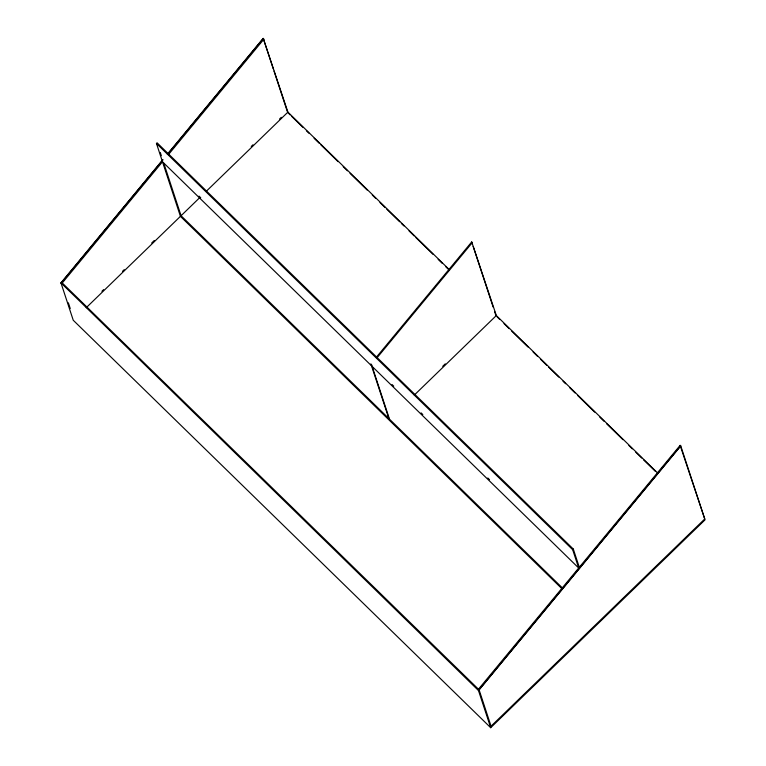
<?xml version="1.0" encoding="UTF-8"?>
<svg xmlns="http://www.w3.org/2000/svg" width="766" height="766" viewBox="0 0 766 766"><rect width="100%" height="100%" fill="white"/><g stroke="black" fill="none" stroke-linecap="round" stroke-linejoin="round"><path stroke-width="1.15" d="M60.964 282.874L478.491 690.549L680.687 445.755L705.036 519.836L490.7 727.7L73.249 320.245L60.964 282.874L162.852 159.663M167.419 154.148L263.226 38.3L273.261 68.835M61.031 283.094L162.852 159.979M167.409 154.464L263.293 38.52L287.92 112.114L449.537 269.862M62.266 282.97L162.488 161.779L578.694 568.018L572.662 549.672L156.456 143.443L157.097 142.821L573.303 549.05L579.297 567.29M168.405 154.636L263.925 39.133M376.192 357.444L471.712 241.941L496.339 315.535L414.272 395.122M376.815 358.057L472.335 242.554M478.472 689.208L680.131 445.362L680.754 445.975L479.095 689.821L491.054 726.197L704.749 518.965L680.131 445.362M101.916 291.281L103.64 289.615M122.522 271.308L124.236 269.642M151.697 243.004L154.272 240.505M251.248 146.459L252.962 144.793M279.571 118.998L281.285 117.332M86.213 307.721L199.878 197.494M206.715 190.868L287.92 112.114M442.71 366.32L445.276 363.831M572.662 549.672L573.303 549.05M657.946 473.283L495.707 314.931L494.606 311.561M287.585 112.382L290.151 114.89M291.856 116.556L302.982 127.415M306.4 130.756L308.966 133.255M314.098 138.263L319.231 143.28M320.944 144.946L338.055 161.645M343.187 166.653L347.467 170.828M350.033 173.336L367.134 190.035M372.276 195.043L375.694 198.384M379.974 202.559L385.106 207.567M386.811 209.233L399.641 221.757M401.355 223.433L403.921 225.932M409.054 230.949L414.186 235.957M415.9 237.623L433.01 254.322M438.142 259.339L442.422 263.514M445.841 266.846L448.407 269.354M497.163 316.942L499.729 319.451M504.009 323.625L509.141 328.633M511.707 331.142L527.966 347.008M533.098 352.015L537.368 356.19M540.796 359.532L546.78 365.372M548.494 367.038L558.759 377.064M563.039 381.238L565.605 383.737M569.875 387.912L575.007 392.929M577.574 395.428L594.684 412.127M599.816 417.144L604.096 421.319M606.662 423.818L622.921 439.684M628.905 445.525L632.323 448.866M635.751 452.208L641.736 458.049M643.45 459.724L655.428 471.416M199.007 196.106L200.721 197.772M392.029 384.503L393.743 386.169M421.108 412.884L422.813 414.55M487.798 477.984L489.512 479.65M562.215 587.752L181.073 215.734L163.828 163.282M561.526 588.317L180.431 216.357L156.456 143.443M61.634 282.357L479.095 689.821M471.712 241.941L472.45 244.191M473.187 246.432L493.122 307.07M371.51 364.472L389.492 419.155M478.415 690.329L490.7 727.7M370.888 363.86L388.86 418.542M274.008 71.085L287.298 111.501M160.276 152.472L161.329 155.69M68.366 302.829L70.233 308.507"/></g></svg>
